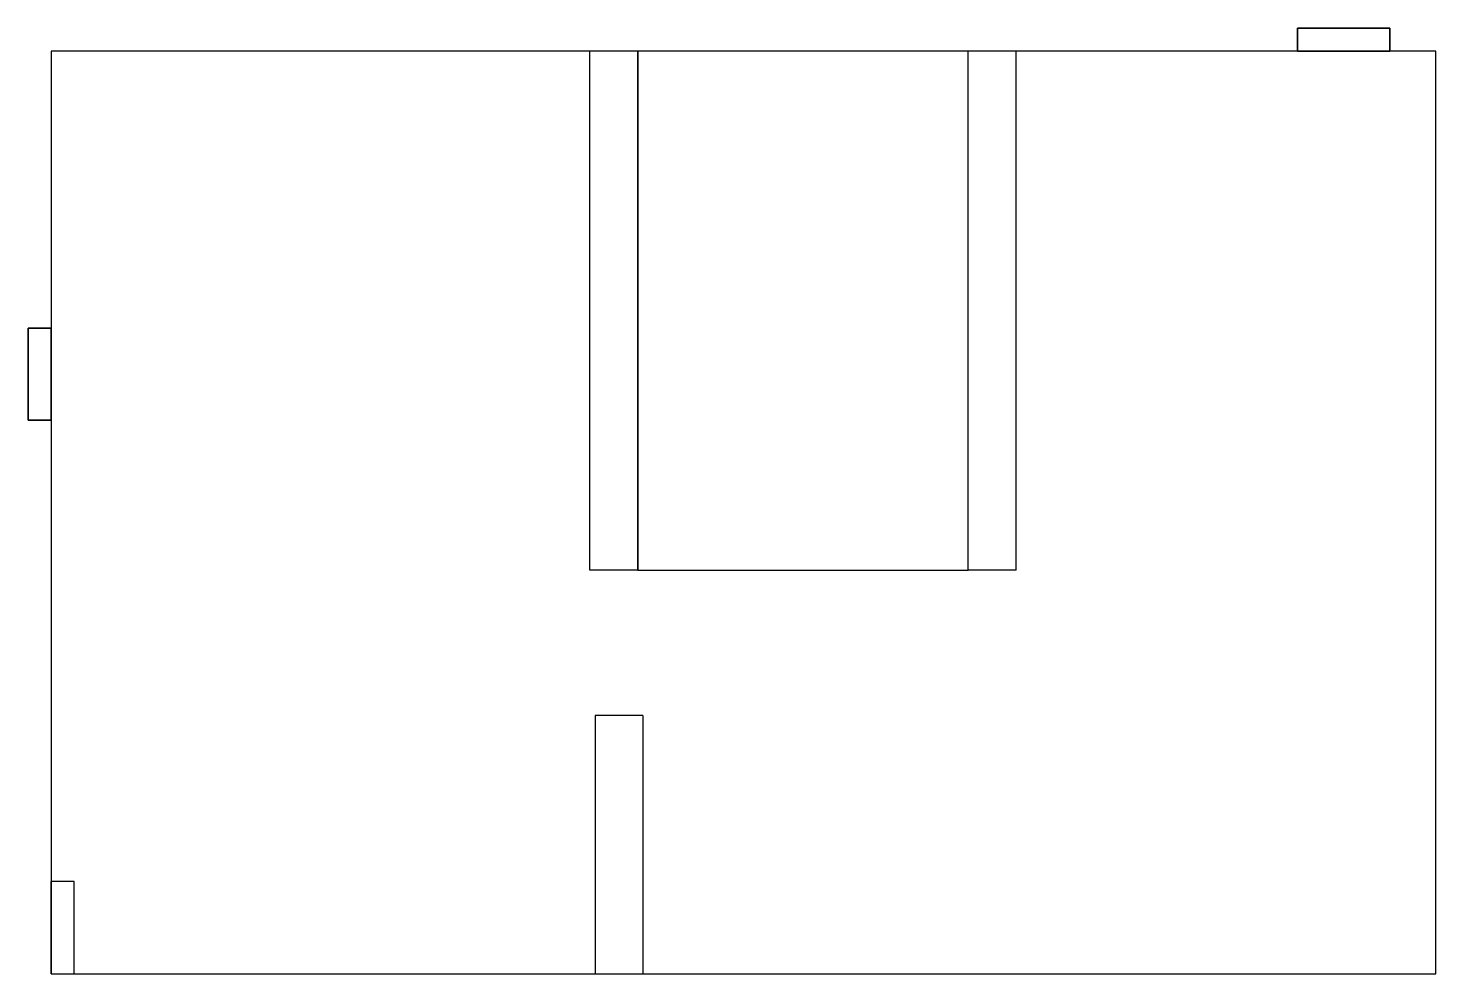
# Model space of a CAD drawing. Header units: millimetres. Extents: x 0.5 to 31, y 1 to 21.5.
import ezdxf

# ---------------------------------------------------------------- set-up
doc = ezdxf.new("R2010")
doc.units = ezdxf.units.MM
for name, color, linetype in [('Destination', 3, 'Continuous'), ('Intermediate', 2, 'Continuous'), ('Origin', 1, 'Continuous'), ('Wall', 4, 'Continuous')]:
    doc.layers.add(name, color=color, linetype=linetype)

msp = doc.modelspace()

# ---------------------------------------------------------------- linework, layer by layer
at = {"layer": 'Destination'}
msp.add_lwpolyline([(28, 21.5), (30, 21.5), (30, 21), (28, 21), (28, 21.5)], dxfattribs=at)
msp.add_lwpolyline([(0.5, 15), (0.5, 13), (1, 13), (1, 15), (0.5, 15)], close=True, dxfattribs=at)
at = {"layer": 'Intermediate'}
for points in [[(20.868, 9.748), (20.868, 21), (13.707, 21), (13.707, 9.748)], [(1, 3), (1, 1), (1.5, 1), (1.5, 3), (1, 3), (1, 1), (1, 3)]]:
    msp.add_lwpolyline(points, close=True, dxfattribs=at)
at = {"layer": 'Origin'}
msp.add_lwpolyline([(28, 21), (30, 21), (30, 21.5), (28, 21.5), (28, 21)], close=True, dxfattribs=at)
msp.add_lwpolyline([(0.5, 15), (1, 15), (1, 13), (0.5, 13), (0.5, 15)], dxfattribs=at)
at = {"layer": 'Wall'}
for points in [[(30, 21.5), (28, 21.5)], [(28, 21.5), (28, 21)], [(30, 21), (30, 21.5)], [(28, 21), (1, 21)], [(1, 21), (1, 15)], [(13.707, 9.748), (12.672, 9.748), (12.672, 21)], [(13.707, 9.748), (13.707, 21)], [(21.904, 9.748), (20.868, 9.748), (20.868, 21)], [(21.904, 9.748), (21.904, 21)], [(31, 21), (30, 21)], [(31, 1), (31, 21)], [(1, 15), (0.5, 15)], [(0.5, 15), (0.5, 13)], [(0.5, 13), (1, 13)], [(1, 13), (1, 5.5)], [(13.819, 6.6), (12.783, 6.6), (12.783, 1)], [(13.819, 6.6), (13.819, 1)], [(1, 5.5), (1, 1)], [(1, 1), (31, 1)]]:
    msp.add_lwpolyline(points, dxfattribs=at)

doc.saveas('drawing.dxf')
